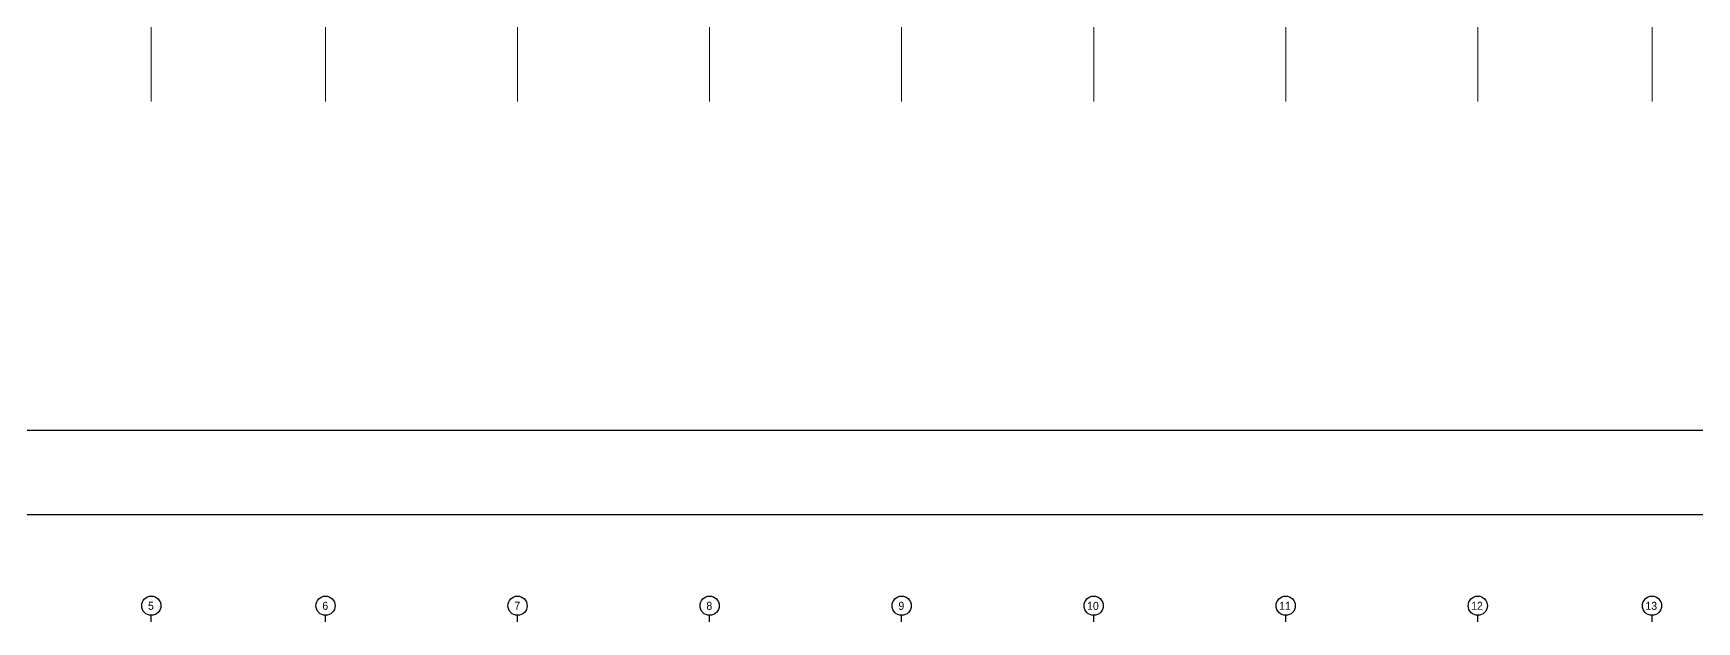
# Model space of a CAD drawing. Header units: millimetres. Extents: x 0 to 841000, y -242618 to -87908.
# Drawn here: x 699524 to 793076, y -242434 to -209339 of the extents above; entities that cross this region are included whole.
import ezdxf

# ---------------------------------------------------------------- set-up
doc = ezdxf.new("R2010")
doc.units = ezdxf.units.MM
doc.header["$LTSCALE"] = 250
doc.layers.add('CEN', color=1, linetype='Continuous', lineweight=9)
doc.layers.add('CK', color=221, linetype='Continuous', plot=False)
doc.layers.add('NOPLOT', color=191, linetype='Continuous', plot=False)
doc.styles.add('Gtx', font='Dotum.ttf')

# ---------------------------------------------------------------- blocks, each defined once
blk = doc.blocks.new('A$C9f506bfc')
at = {"layer": 'CK', "linetype": 'Continuous', "elevation": 0}
for points in [[(42200, 0), (42200, 360, -1), (42200, 1440, -1), (42200, 360, 0)], [(52000, 0), (52000, 360, -1), (52000, 1440, -1), (52000, 360, 0)], [(62800, 0), (62800, 360, -1), (62800, 1440, -1), (62800, 360, 0)], [(73600, 0), (73600, 360, -1), (73600, 1440, -1), (73600, 360, 0)], [(84400, 0), (84400, 360, -1), (84400, 1440, -1), (84400, 360, 0)], [(95200, 0), (95200, 360, -1), (95200, 1440, -1), (95200, 360, 0)], [(106000, 0), (106000, 360, -1), (106000, 1440, -1), (106000, 360, 0)], [(116800, 0), (116800, 360, -1), (116800, 1440, -1), (116800, 360, 0)], [(126600, 0), (126600, 360, -1), (126600, 1440, -1), (126600, 360, 0)]]:
    blk.add_lwpolyline(points, format="xyb", dxfattribs=at)
at = {"layer": 'CK', "linetype": 'Continuous', "style": 'Gtx'}
for s, p in [('5', (42020, 670)), ('6', (51820, 670)), ('7', (62620, 670)), ('8', (73420, 670)), ('9', (84220, 670)), ('10', (94832, 670)), ('11', (105632, 670)), ('12', (116432, 670)), ('13', (126232, 670))]:
    blk.add_text(s, height=450, dxfattribs=at).set_placement(p)

msp = doc.modelspace()

# ---------------------------------------------------------------- linework, layer by layer
at = {"layer": 'CEN'}
for p, q in [((706160.662, -131412.587), (706160.662, -213173.996)), ((715960.662, -131412.587), (715960.662, -213173.996)), ((726760.662, -131412.587), (726760.662, -213173.996)), ((737560.662, -131412.587), (737560.662, -213173.996)), ((748360.662, -131412.587), (748360.662, -213173.996)), ((759160.662, -131412.587), (759160.662, -213173.996)), ((769960.662, -131412.587), (769960.662, -213173.996)), ((780760.662, -131412.587), (780760.662, -213173.996)), ((790560.662, -131412.587), (790560.662, -213173.996))]:
    msp.add_line(p, q, dxfattribs=at)
at = {"layer": 'NOPLOT'}
for points in [[(630750, -87908.412), (630750, -236408.412), (841000, -236408.412), (841000, -87908.412)], [(639000, -92658.412), (639000, -231658.412), (813000, -231658.412), (813000, -92658.412)]]:
    msp.add_lwpolyline(points, close=True, dxfattribs=at)

# ---------------------------------------------------------------- block references
at = {"layer": 'CK'}
msp.add_blockref('A$C9f506bfc', (663960.662, -242434.093), dxfattribs=at)

doc.saveas('drawing.dxf')
